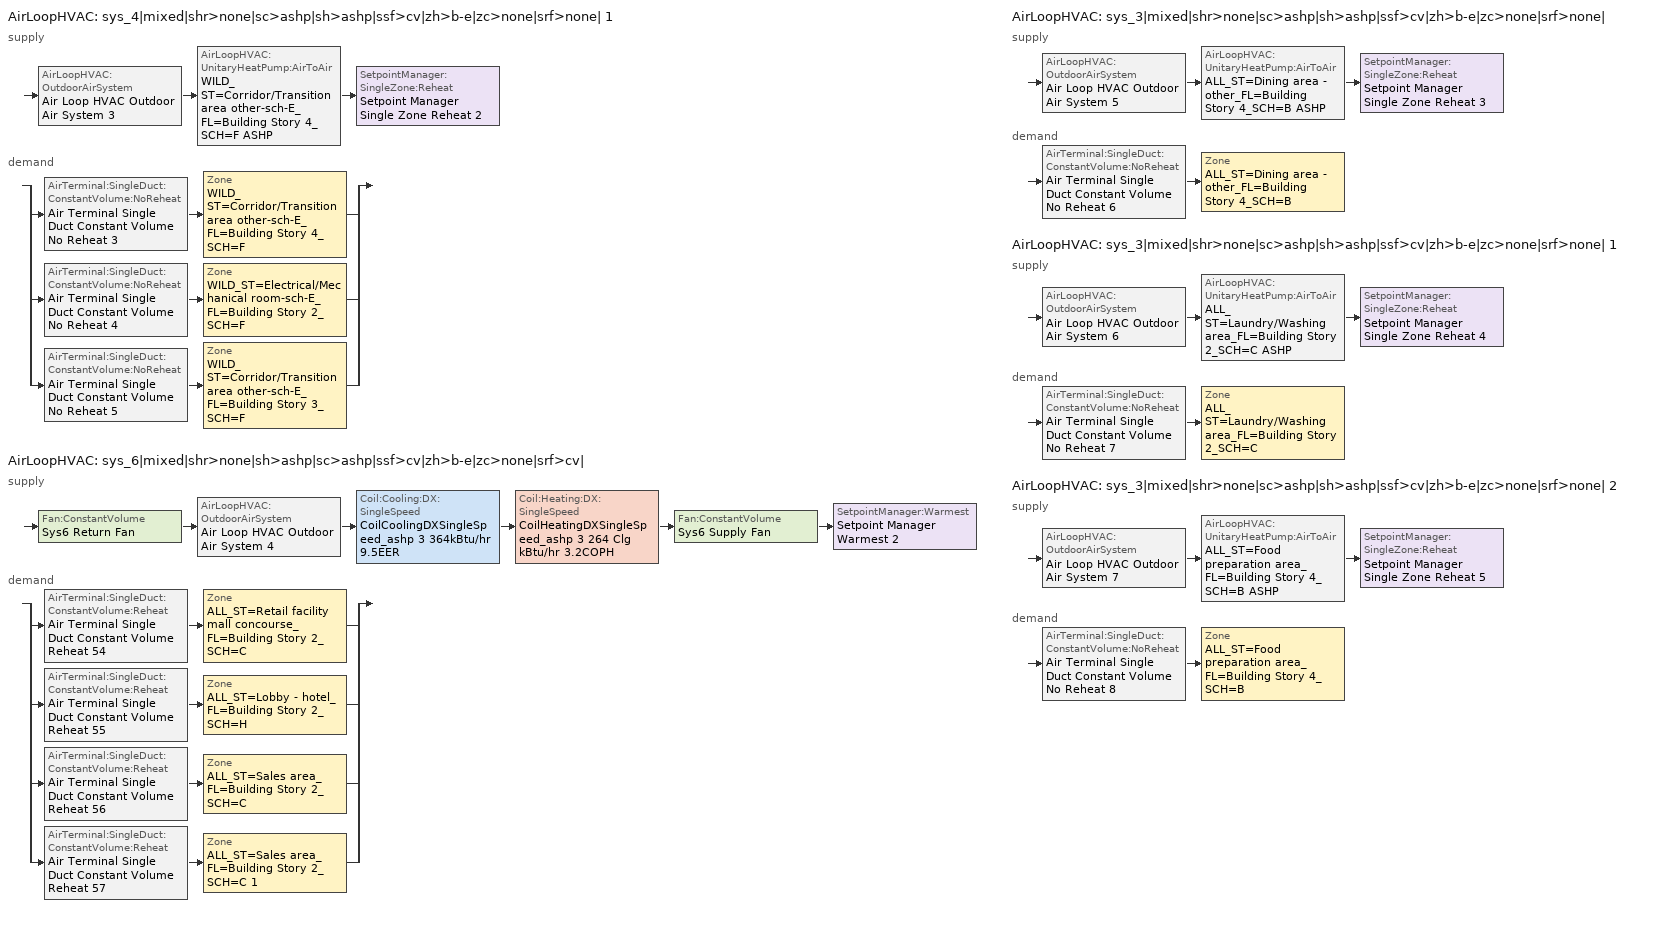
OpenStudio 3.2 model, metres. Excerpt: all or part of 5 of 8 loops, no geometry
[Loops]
AirLoopHVAC 'sys_4|mixed|shr>none|sc>ashp|sh>ashp|ssf>cv|zh>b-e|zc>none|srf>none| 1'
 supply: AirLoopHVAC:OutdoorAirSystem 'Air Loop HVAC Outdoor Air System 3' > AirLoopHVAC:UnitaryHeatPump:AirToAir 'WILD_ST=Corridor/Transition area other-sch-E_FL=Building Story 4_SCH=F ASHP' > SetpointManager:SingleZone:Reheat 'Setpoint Manager Single Zone Reheat 2'
 demand: split
  | AirTerminal:SingleDuct:ConstantVolume:NoReheat 'Air Terminal Single Duct Constant Volume No Reheat 3' > Zone 'WILD_ST=Corridor/Transition area other-sch-E_FL=Building Story 4_SCH=F'
  | AirTerminal:SingleDuct:ConstantVolume:NoReheat 'Air Terminal Single Duct Constant Volume No Reheat 4' > Zone 'WILD_ST=Electrical/Mechanical room-sch-E_FL=Building Story 2_SCH=F'
  | AirTerminal:SingleDuct:ConstantVolume:NoReheat 'Air Terminal Single Duct Constant Volume No Reheat 5' > Zone 'WILD_ST=Corridor/Transition area other-sch-E_FL=Building Story 3_SCH=F'
AirLoopHVAC 'sys_6|mixed|shr>none|sh>ashp|sc>ashp|ssf>cv|zh>b-e|zc>none|srf>cv|'
 supply: Fan:ConstantVolume 'Sys6 Return Fan' > AirLoopHVAC:OutdoorAirSystem 'Air Loop HVAC Outdoor Air System 4' > Coil:Cooling:DX:SingleSpeed 'CoilCoolingDXSingleSpeed_ashp 3 364kBtu/hr 9.5EER' > Coil:Heating:DX:SingleSpeed 'CoilHeatingDXSingleSpeed_ashp 3 264 Clg kBtu/hr 3.2COPH' > Fan:ConstantVolume 'Sys6 Supply Fan' > SetpointManager:Warmest 'Setpoint Manager Warmest 2'
 demand: split
  | AirTerminal:SingleDuct:ConstantVolume:Reheat 'Air Terminal Single Duct Constant Volume Reheat 54' > Zone 'ALL_ST=Retail facility mall concourse_FL=Building Story 2_SCH=C'
  | AirTerminal:SingleDuct:ConstantVolume:Reheat 'Air Terminal Single Duct Constant Volume Reheat 55' > Zone 'ALL_ST=Lobby - hotel_FL=Building Story 2_SCH=H'
  | AirTerminal:SingleDuct:ConstantVolume:Reheat 'Air Terminal Single Duct Constant Volume Reheat 56' > Zone 'ALL_ST=Sales area_FL=Building Story 2_SCH=C'
  | AirTerminal:SingleDuct:ConstantVolume:Reheat 'Air Terminal Single Duct Constant Volume Reheat 57' > Zone 'ALL_ST=Sales area_FL=Building Story 2_SCH=C 1'
AirLoopHVAC 'sys_3|mixed|shr>none|sc>ashp|sh>ashp|ssf>cv|zh>b-e|zc>none|srf>none|'
 supply: AirLoopHVAC:OutdoorAirSystem 'Air Loop HVAC Outdoor Air System 5' > AirLoopHVAC:UnitaryHeatPump:AirToAir 'ALL_ST=Dining area - other_FL=Building Story 4_SCH=B ASHP' > SetpointManager:SingleZone:Reheat 'Setpoint Manager Single Zone Reheat 3'
 demand: AirTerminal:SingleDuct:ConstantVolume:NoReheat 'Air Terminal Single Duct Constant Volume No Reheat 6' > Zone 'ALL_ST=Dining area - other_FL=Building Story 4_SCH=B'
AirLoopHVAC 'sys_3|mixed|shr>none|sc>ashp|sh>ashp|ssf>cv|zh>b-e|zc>none|srf>none| 1'
 supply: AirLoopHVAC:OutdoorAirSystem 'Air Loop HVAC Outdoor Air System 6' > AirLoopHVAC:UnitaryHeatPump:AirToAir 'ALL_ST=Laundry/Washing area_FL=Building Story 2_SCH=C ASHP' > SetpointManager:SingleZone:Reheat 'Setpoint Manager Single Zone Reheat 4'
 demand: AirTerminal:SingleDuct:ConstantVolume:NoReheat 'Air Terminal Single Duct Constant Volume No Reheat 7' > Zone 'ALL_ST=Laundry/Washing area_FL=Building Story 2_SCH=C'
AirLoopHVAC 'sys_3|mixed|shr>none|sc>ashp|sh>ashp|ssf>cv|zh>b-e|zc>none|srf>none| 2'
 supply: AirLoopHVAC:OutdoorAirSystem 'Air Loop HVAC Outdoor Air System 7' > AirLoopHVAC:UnitaryHeatPump:AirToAir 'ALL_ST=Food preparation area_FL=Building Story 4_SCH=B ASHP' > SetpointManager:SingleZone:Reheat 'Setpoint Manager Single Zone Reheat 5'
 demand: AirTerminal:SingleDuct:ConstantVolume:NoReheat 'Air Terminal Single Duct Constant Volume No Reheat 8' > Zone 'ALL_ST=Food preparation area_FL=Building Story 4_SCH=B'
[Sizing:Zone] Zone Cooling Design Supply Air Temperature Input Method=TemperatureDifference; Zone Cooling Design Supply Air Temperature {C}=14; Zone Cooling Design Supply Air Temperature Difference {deltaC}=11; Zone Heating Design Supply Air Temperature Input Method=TemperatureDifference; Zone Heating Design Supply Air Temperature {C}=40; Zone Heating Design Supply Air Temperature Difference {deltaC}=21; Zone Cooling Design Supply Air Humidity Ratio {kg-H2O/kg-air}=0.0085; Zone Heating Design Supply Air Humidity Ratio {kg-H2O/kg-air}=0.008; Zone Heating Sizing Factor=1.3; Zone Cooling Sizing Factor=1; Cooling Design Air Flow Method=DesignDay; Heating Design Air Flow Method=DesignDay; Account for Dedicated Outdoor Air System=No; Dedicated Outdoor Air System Control Strategy=NeutralSupplyAir; Dedicated Outdoor Air Low Setpoint Temperature for Design {C}=autosize; Dedicated Outdoor Air High Setpoint Temperature for Design {C}=autosize
ALL_ST=Retail facility mall concourse_FL=Building Story 2_SCH=C; ALL_ST=Dining area - other_FL=Building Story 4_SCH=B; ALL_ST=Sales area_FL=Building Story 2_SCH=C; ALL_ST=Sales area_FL=Building Story 2_SCH=C 1; ALL_ST=Laundry/Washing area_FL=Building Story 2_SCH=C; ALL_ST=Lobby - hotel_FL=Building Story 2_SCH=H; ALL_ST=Food preparation area_FL=Building Story 4_SCH=B; WILD_ST=Corridor/Transition area other-sch-E_FL=Building Story 4_SCH=F; WILD_ST=Electrical/Mechanical room-sch-E_FL=Building Story 2_SCH=F; WILD_ST=Corridor/Transition area other-sch-E_FL=Building Story 3_SCH=F
[Zone equipment]
ALL_ST=Retail facility mall concourse_FL=Building Story 2_SCH=C: Zone HVAC Baseboard Convective Electric 59, Air Terminal Single Duct Constant Volume Reheat 54
ALL_ST=Dining area - other_FL=Building Story 4_SCH=B: Zone HVAC Baseboard Convective Electric 63, Air Terminal Single Duct Constant Volume No Reheat 6
ALL_ST=Sales area_FL=Building Story 2_SCH=C: Zone HVAC Baseboard Convective Electric 61, Air Terminal Single Duct Constant Volume Reheat 56
ALL_ST=Sales area_FL=Building Story 2_SCH=C 1: Zone HVAC Baseboard Convective Electric 62, Air Terminal Single Duct Constant Volume Reheat 57
ALL_ST=Laundry/Washing area_FL=Building Story 2_SCH=C: Zone HVAC Baseboard Convective Electric 64, Air Terminal Single Duct Constant Volume No Reheat 7
ALL_ST=Lobby - hotel_FL=Building Story 2_SCH=H: Zone HVAC Baseboard Convective Electric 60, Air Terminal Single Duct Constant Volume Reheat 55
ALL_ST=Food preparation area_FL=Building Story 4_SCH=B: Zone HVAC Baseboard Convective Electric 65, Air Terminal Single Duct Constant Volume No Reheat 8
WILD_ST=Corridor/Transition area other-sch-E_FL=Building Story 4_SCH=F: Zone HVAC Baseboard Convective Electric 56, Air Terminal Single Duct Constant Volume No Reheat 3
WILD_ST=Electrical/Mechanical room-sch-E_FL=Building Story 2_SCH=F: Zone HVAC Baseboard Convective Electric 57, Air Terminal Single Duct Constant Volume No Reheat 4
WILD_ST=Corridor/Transition area other-sch-E_FL=Building Story 3_SCH=F: Zone HVAC Baseboard Convective Electric 58, Air Terminal Single Duct Constant Volume No Reheat 5
[AirLoopHVAC] Design Supply Air Flow Rate {m3/s}=autosize; Design Return Air Flow Fraction of Supply Air Flow=1
Name | Availability Schedule
sys_4|mixed|shr>none|sc>ashp|sh>ashp|ssf>cv|zh>b-e|zc>none|srf>none| 1 | sys_4|mixed|shr>none|sc>ashp|sh>ashp|ssf>cv|zh>b-e|zc>none|srf>none| 1 Occ Sch
sys_6|mixed|shr>none|sh>ashp|sc>ashp|ssf>cv|zh>b-e|zc>none|srf>cv| | sys_6|mixed|shr>none|sh>ashp|sc>ashp|ssf>cv|zh>b-e|zc>none|srf>cv| Occ Sch
sys_3|mixed|shr>none|sc>ashp|sh>ashp|ssf>cv|zh>b-e|zc>none|srf>none| | sys_3|mixed|shr>none|sc>ashp|sh>ashp|ssf>cv|zh>b-e|zc>none|srf>none| Occ Sch
sys_3|mixed|shr>none|sc>ashp|sh>ashp|ssf>cv|zh>b-e|zc>none|srf>none| 1 | sys_3|mixed|shr>none|sc>ashp|sh>ashp|ssf>cv|zh>b-e|zc>none|srf>none| 1 Occ Sch
sys_3|mixed|shr>none|sc>ashp|sh>ashp|ssf>cv|zh>b-e|zc>none|srf>none| 2 | sys_3|mixed|shr>none|sc>ashp|sh>ashp|ssf>cv|zh>b-e|zc>none|srf>none| 2 Occ Sch
[Sizing:System] Type of Load to Size On=Sensible; Design Outdoor Air Flow Rate {m3/s}=Autosize; Preheat Design Temperature {C}=7; Preheat Design Humidity Ratio {kg-H2O/kg-Air}=0.008; Precool Design Humidity Ratio {kg-H2O/kg-Air}=0.008; Central Cooling Design Supply Air Temperature {C}=13; Sizing Option=NonCoincident; 100% Outdoor Air in Cooling=No; 100% Outdoor Air in Heating=No; Central Cooling Design Supply Air Humidity Ratio {kg-H2O/kg-Air}=0.0085; Central Heating Design Supply Air Humidity Ratio {kg-H2O/kg-Air}=0.008; Cooling Design Air Flow Method=DesignDay; Cooling Design Air Flow Rate {m3/s}=0; Heating Design Air Flow Method=DesignDay; Heating Design Air Flow Rate {m3/s}=0; System Outdoor Air Method=ZoneSum; Zone Maximum Outdoor Air Fraction=1; Cooling Supply Air Flow Rate Per Floor Area {m3/s-m2}=0.00996765; Cooling Fraction of Autosized Cooling Supply Air Flow Rate=1; Cooling Supply Air Flow Rate Per Unit Cooling Capacity {m3/s-W}=3.94755e-05; Heating Supply Air Flow Rate Per Floor Area {m3/s-m2}=0.00996765; Heating Fraction of Autosized Heating Supply Air Flow Rate=1; Heating Fraction of Autosized Cooling Supply Air Flow Rate=1; Heating Supply Air Flow Rate Per Unit Heating Capacity {m3/s-W}=3.15882e-05; Cooling Design Capacity Method=CoolingDesignCapacity; Cooling Design Capacity {W}=autosize; Cooling Design Capacity Per Floor Area {W/m2}=234.7; Fraction of Autosized Cooling Design Capacity=1; Heating Design Capacity Method=HeatingDesignCapacity; Heating Design Capacity {W}=autosize; Heating Design Capacity Per Floor Area {W/m2}=157; Fraction of Autosized Heating Design Capacity=1; Central Cooling Capacity Control Method=OnOff
Name | Central Heating Maximum System Air Flow Ratio | Precool Design Temperature {C} | Central Heating Design Supply Air Temperature {C}
sys_4|mixed|shr>none|sc>ashp|sh>ashp|ssf>cv|zh>b-e|zc>none|srf>none| 1; sys_3|mixed|shr>none|sc>ashp|sh>ashp|ssf>cv|zh>b-e|zc>none|srf>none|; sys_3|mixed|shr>none|sc>ashp|sh>ashp|ssf>cv|zh>b-e|zc>none|srf>none| 1; sys_3|mixed|shr>none|sc>ashp|sh>ashp|ssf>cv|zh>b-e|zc>none|srf>none| 2 | 1 | 13 | 43
sys_6|mixed|shr>none|sh>ashp|sc>ashp|ssf>cv|zh>b-e|zc>none|srf>cv| | 0.3 | 12.8 | 13.1
[Fan:ConstantVolume] Availability Schedule=Always On Discrete; Fan Total Efficiency=0.39975; Pressure Rise {Pa}=640; Maximum Flow Rate {m3/s}=AutoSize; Motor Efficiency=0.615
Sys6 Supply Fan; Sys6 Return Fan
[Coil:Heating:DX:SingleSpeed] Availability Schedule=Always On Discrete; Rated Air Flow Rate {m3/s}=Autosize; Rated Supply Fan Power Per Volume Flow Rate {W/(m3/s)}=773.3; Total Heating Capacity Function of Temperature Curve=DXHEAT-NECB2011-REF-CAPFT; Total Heating Capacity Function of Flow Fraction Curve=DXHEAT-NECB2011-REF-CAPFFLOW; Energy Input Ratio Function of Temperature Curve=DXHEAT-NECB2011-REF-EIRFT; Energy Input Ratio Function of Flow Fraction Curve=DXHEAT-NECB2011-REF-EIRFFLOW; Part Load Fraction Correlation Curve=DXHEAT-NECB2011-REF-PLFFPLR; Minimum Outdoor Dry-Bulb Temperature for Compressor Operation {C}=-10; Defrost Strategy=Resistive; Defrost Control=Timed; Defrost Time Period Fraction=0.166667; Resistive Defrost Heater Capacity {W}=2000
Name | Rated Total Heating Capacity {W} | Rated COP {W/W}
CoilHeatingDXSingleSpeed_ashp 2 171 Clg kBtu/hr 3.2COPH | 50192.4 | 3.47951
CoilHeatingDXSingleSpeed_ashp 3 264 Clg kBtu/hr 3.2COPH | 77240 | 3.52322
CoilHeatingDXSingleSpeed_ashp 4 198 Clg kBtu/hr 3.2COPH | 57920 | 3.492
CoilHeatingDXSingleSpeed_ashp 5 38 Clg kBtu/hr 3.1COPH | 11130.8 | 3.30963
CoilHeatingDXSingleSpeed_ashp 6 46 Clg kBtu/hr 3.1COPH | 13604.4 | 3.3135
[Coil:Cooling:DX:SingleSpeed] Availability Schedule=Always On Discrete; Rated Total Cooling Capacity {W}=autosize; Rated Sensible Heat Ratio=autosize; Rated Air Flow Rate {m3/s}=autosize; Rated Evaporator Fan Power Per Volume Flow Rate {W/(m3/s)}=773.3; Total Cooling Capacity Function of Temperature Curve=DXCOOL-NECB2011-REF-CAPFT; Total Cooling Capacity Function of Flow Fraction Curve=DXCOOL-NECB2011-REF-CAPFFLOW; Energy Input Ratio Function of Temperature Curve=DXCOOL-NECB2011-REF-COOLEIRFT; Energy Input Ratio Function of Flow Fraction Curve=DXCOOL-NECB2011-REF-COOLEIRFFLOW; Part Load Fraction Correlation Curve=DXCOOL-NECB2011-REF-COOLPLFFPLR; Minimum Outdoor Dry-Bulb Temperature for Compressor Operation {C}=-25; Condenser Type=AirCooled; Evaporative Condenser Effectiveness=0; Evaporative Condenser Air Flow Rate {m3/s}=Autosize; Evaporative Condenser Pump Rated Power Consumption {W}=Autosize; Crankcase Heater Capacity {W}=0; Maximum Outdoor Dry-Bulb Temperature for Crankcase Heater Operation {C}=0; Basin Heater Capacity {W/K}=0; Basin Heater Setpoint Temperature {C}=10
Name | Rated COP {W/W}
CoilCoolingDXSingleSpeed_ashp 2 236kBtu/hr 10.6EER | 3.66565
CoilCoolingDXSingleSpeed_ashp 3 364kBtu/hr 9.5EER; CoilCoolingDXSingleSpeed_ashp 4 273kBtu/hr 9.5EER | 3.2994
CoilCoolingDXSingleSpeed_ashp 5 52kBtu/hr 10.0EER; CoilCoolingDXSingleSpeed_ashp 6 64kBtu/hr 10.0EER | 3.46588
[Controller:OutdoorAir] Minimum Outdoor Air Flow Rate {m3/s}=autosize; Maximum Outdoor Air Flow Rate {m3/s}=Autosize; Economizer Control Action Type=ModulateFlow; Lockout Type=NoLockout; Minimum Limit Type=FixedMinimum; High Humidity Control=No; Heat Recovery Bypass Control Type=BypassWhenWithinEconomizerLimits
Name | Economizer Control Type | Minimum Outdoor Air Schedule | Controller Mechanical Ventilation | Economizer Maximum Limit Dry-Bulb Temperature {C} | Economizer Maximum Limit Enthalpy {J/kg} | Economizer Minimum Limit Dry-Bulb Temperature {C}
Controller Outdoor Air 3 | DifferentialEnthalpy | sys_4|mixed|shr>none|sc>ashp|sh>ashp|ssf>cv|zh>b-e|zc>none|srf>none| 1 Occ Sch | Controller Mechanical Ventilation 3
Controller Outdoor Air 4 | DifferentialEnthalpy | sys_6|mixed|shr>none|sh>ashp|sc>ashp|ssf>cv|zh>b-e|zc>none|srf>cv| Occ Sch | Controller Mechanical Ventilation 4
Controller Outdoor Air 5 | DifferentialEnthalpy | sys_3|mixed|shr>none|sc>ashp|sh>ashp|ssf>cv|zh>b-e|zc>none|srf>none| Occ Sch | Controller Mechanical Ventilation 5
Controller Outdoor Air 6 | NoEconomizer | sys_3|mixed|shr>none|sc>ashp|sh>ashp|ssf>cv|zh>b-e|zc>none|srf>none| 1 Occ Sch | Controller Mechanical Ventilation 6 | 28 | 64000 | -100
Controller Outdoor Air 7 | NoEconomizer | sys_3|mixed|shr>none|sc>ashp|sh>ashp|ssf>cv|zh>b-e|zc>none|srf>none| 2 Occ Sch | Controller Mechanical Ventilation 7 | 28 | 64000 | -100
[Controller:MechanicalVentilation] Availability Schedule=Always On Discrete; System Outdoor Air Method=ZoneSum
Controller Mechanical Ventilation 3; Controller Mechanical Ventilation 4; Controller Mechanical Ventilation 5; Controller Mechanical Ventilation 6; Controller Mechanical Ventilation 7
[AirLoopHVAC:OutdoorAirSystem]
Name | Controller
Air Loop HVAC Outdoor Air System 3 | Controller Outdoor Air 3
Air Loop HVAC Outdoor Air System 4 | Controller Outdoor Air 4
Air Loop HVAC Outdoor Air System 5 | Controller Outdoor Air 5
Air Loop HVAC Outdoor Air System 6 | Controller Outdoor Air 6
Air Loop HVAC Outdoor Air System 7 | Controller Outdoor Air 7
[SetpointManager:Warmest]
Setpoint Manager Warmest 2: Control Variable=Temperature; Minimum Setpoint Temperature {C}=13; Maximum Setpoint Temperature {C}=24; Strategy=MaximumTemperature
[ZoneHVAC:Baseboard:Convective:Electric] Availability Schedule=Always On Discrete; Nominal Capacity {W}=autosize; Efficiency=1
Zone HVAC Baseboard Convective Electric 56; Zone HVAC Baseboard Convective Electric 57; Zone HVAC Baseboard Convective Electric 58; Zone HVAC Baseboard Convective Electric 59; Zone HVAC Baseboard Convective Electric 60; Zone HVAC Baseboard Convective Electric 61; Zone HVAC Baseboard Convective Electric 62; Zone HVAC Baseboard Convective Electric 63; Zone HVAC Baseboard Convective Electric 64; Zone HVAC Baseboard Convective Electric 65
[Coil:Heating:Electric] Availability Schedule=Always On Discrete
Coil Heating Electric 55; Coil Heating Electric 56; Coil Heating Electric 57; Coil Heating Electric 58; Coil Heating Electric 59; Coil Heating Electric 60; Coil Heating Electric 61; Coil Heating Electric 62
[AirTerminal:SingleDuct:ConstantVolume:Reheat] Availability Schedule=Always On Discrete; Maximum Air Flow Rate {m3/s}=autosize; Maximum Hot Water or Steam Flow Rate {m3/s}=autosize; Minimum Hot Water or Steam Flow Rate {m3/s}=0; Convergence Tolerance=0.001; Maximum Reheat Air Temperature {C}=35
Name | Reheat Coil
Air Terminal Single Duct Constant Volume Reheat 54 | Coil Heating Electric 56
Air Terminal Single Duct Constant Volume Reheat 55 | Coil Heating Electric 57
Air Terminal Single Duct Constant Volume Reheat 56 | Coil Heating Electric 58
Air Terminal Single Duct Constant Volume Reheat 57 | Coil Heating Electric 59
[Fan:OnOff] Availability Schedule=Always On Discrete; Fan Total Efficiency=0.39975; Maximum Flow Rate {m3/s}=autosize; Motor Efficiency=0.615; Motor In Airstream Fraction=1
Name | Pressure Rise {Pa} | Fan Power Ratio Function of Speed Ratio Curve | Fan Efficiency Ratio Function of Speed Ratio Curve
Fan On Off 2 | 1110.94 | Fan On Off Power Curve 1 | Fan On Off Efficiency Curve 1
Fan On Off 3 | 1110.94 | Fan On Off Power Curve 2 | Fan On Off Efficiency Curve 2
Fan On Off 4 | 622.722 | Fan On Off Power Curve 3 | Fan On Off Efficiency Curve 3
Fan On Off 5 | 622.722 | Fan On Off Power Curve 4 | Fan On Off Efficiency Curve 4
[AirLoopHVAC:UnitaryHeatPump:AirToAir] Availability Schedule=Always On Discrete; Supply Air Flow Rate During Cooling Operation {m3/s}=Autosize; Supply Air Flow Rate During Heating Operation {m3/s}=Autosize; Maximum Supply Air Temperature from Supplemental Heater {C}=Autosize
Name | Controlling Zone or Thermostat Location | Supply Air Fan | Heating Coil | Cooling Coil | Supplemental Heating Coil | Supply Air Fan Operating Mode Schedule
WILD_ST=Corridor/Transition area other-sch-E_FL=Building Story 4_SCH=F ASHP | WILD_ST=Corridor/Transition area other-sch-E_FL=Building Story 4_SCH=F | Fan On Off 2 | CoilHeatingDXSingleSpeed_ashp 2 171 Clg kBtu/hr 3.2COPH | CoilCoolingDXSingleSpeed_ashp 2 236kBtu/hr 10.6EER | Coil Heating Electric 55 | sys_4|mixed|shr>none|sc>ashp|sh>ashp|ssf>cv|zh>b-e|zc>none|srf>none| 1 Occ Sch
ALL_ST=Dining area - other_FL=Building Story 4_SCH=B ASHP | ALL_ST=Dining area - other_FL=Building Story 4_SCH=B | Fan On Off 3 | CoilHeatingDXSingleSpeed_ashp 4 198 Clg kBtu/hr 3.2COPH | CoilCoolingDXSingleSpeed_ashp 4 273kBtu/hr 9.5EER | Coil Heating Electric 60 | sys_3|mixed|shr>none|sc>ashp|sh>ashp|ssf>cv|zh>b-e|zc>none|srf>none| Occ Sch
ALL_ST=Laundry/Washing area_FL=Building Story 2_SCH=C ASHP | ALL_ST=Laundry/Washing area_FL=Building Story 2_SCH=C | Fan On Off 4 | CoilHeatingDXSingleSpeed_ashp 5 38 Clg kBtu/hr 3.1COPH | CoilCoolingDXSingleSpeed_ashp 5 52kBtu/hr 10.0EER | Coil Heating Electric 61 | sys_3|mixed|shr>none|sc>ashp|sh>ashp|ssf>cv|zh>b-e|zc>none|srf>none| 1 Occ Sch
ALL_ST=Food preparation area_FL=Building Story 4_SCH=B ASHP | ALL_ST=Food preparation area_FL=Building Story 4_SCH=B | Fan On Off 5 | CoilHeatingDXSingleSpeed_ashp 6 46 Clg kBtu/hr 3.1COPH | CoilCoolingDXSingleSpeed_ashp 6 64kBtu/hr 10.0EER | Coil Heating Electric 62 | sys_3|mixed|shr>none|sc>ashp|sh>ashp|ssf>cv|zh>b-e|zc>none|srf>none| 2 Occ Sch
[SetpointManager:SingleZone:Reheat] Minimum Supply Air Temperature {C}=13; Maximum Supply Air Temperature {C}=43
Name | Control Zone
Setpoint Manager Single Zone Reheat 2 | WILD_ST=Corridor/Transition area other-sch-E_FL=Building Story 4_SCH=F
Setpoint Manager Single Zone Reheat 3 | ALL_ST=Dining area - other_FL=Building Story 4_SCH=B
Setpoint Manager Single Zone Reheat 4 | ALL_ST=Laundry/Washing area_FL=Building Story 2_SCH=C
Setpoint Manager Single Zone Reheat 5 | ALL_ST=Food preparation area_FL=Building Story 4_SCH=B
[AirTerminal:SingleDuct:ConstantVolume:NoReheat] Availability Schedule=Always On Discrete; Maximum Air Flow Rate {m3/s}=AutoSize
Air Terminal Single Duct Constant Volume No Reheat 3; Air Terminal Single Duct Constant Volume No Reheat 4; Air Terminal Single Duct Constant Volume No Reheat 5; Air Terminal Single Duct Constant Volume No Reheat 6; Air Terminal Single Duct Constant Volume No Reheat 7; Air Terminal Single Duct Constant Volume No Reheat 8
[Schedule:Ruleset]
Name | Default Day Schedule | Summer Design Day Schedule | Winter Design Day Schedule
sys_3|mixed|shr>none|sc>ashp|sh>ashp|ssf>cv|zh>b-e|zc>none|srf>none| Occ Sch | sys_3|mixed|shr>none|sc>ashp|sh>ashp|ssf>cv|zh>b-e|zc>none|srf>none| Occ Sch Default | sys_3|mixed|shr>none|sc>ashp|sh>ashp|ssf>cv|zh>b-e|zc>none|srf>none| Occ Sch Summer Design Day | sys_3|mixed|shr>none|sc>ashp|sh>ashp|ssf>cv|zh>b-e|zc>none|srf>none| Occ Sch Winter Design Day
sys_3|mixed|shr>none|sc>ashp|sh>ashp|ssf>cv|zh>b-e|zc>none|srf>none| 1 Occ Sch | sys_3|mixed|shr>none|sc>ashp|sh>ashp|ssf>cv|zh>b-e|zc>none|srf>none| 1 Occ Sch Default | sys_3|mixed|shr>none|sc>ashp|sh>ashp|ssf>cv|zh>b-e|zc>none|srf>none| 1 Occ Sch Summer Design Day | sys_3|mixed|shr>none|sc>ashp|sh>ashp|ssf>cv|zh>b-e|zc>none|srf>none| 1 Occ Sch Winter Design Day
sys_3|mixed|shr>none|sc>ashp|sh>ashp|ssf>cv|zh>b-e|zc>none|srf>none| 2 Occ Sch | sys_3|mixed|shr>none|sc>ashp|sh>ashp|ssf>cv|zh>b-e|zc>none|srf>none| 2 Occ Sch Default | sys_3|mixed|shr>none|sc>ashp|sh>ashp|ssf>cv|zh>b-e|zc>none|srf>none| 2 Occ Sch Summer Design Day | sys_3|mixed|shr>none|sc>ashp|sh>ashp|ssf>cv|zh>b-e|zc>none|srf>none| 2 Occ Sch Winter Design Day
sys_4|mixed|shr>none|sc>ashp|sh>ashp|ssf>cv|zh>b-e|zc>none|srf>none| 1 Occ Sch | sys_4|mixed|shr>none|sc>ashp|sh>ashp|ssf>cv|zh>b-e|zc>none|srf>none| 1 Occ Sch Default | sys_4|mixed|shr>none|sc>ashp|sh>ashp|ssf>cv|zh>b-e|zc>none|srf>none| 1 Occ Sch Summer Design Day | sys_4|mixed|shr>none|sc>ashp|sh>ashp|ssf>cv|zh>b-e|zc>none|srf>none| 1 Occ Sch Winter Design Day
sys_6|mixed|shr>none|sh>ashp|sc>ashp|ssf>cv|zh>b-e|zc>none|srf>cv| Occ Sch | sys_6|mixed|shr>none|sh>ashp|sc>ashp|ssf>cv|zh>b-e|zc>none|srf>cv| Occ Sch Default | sys_6|mixed|shr>none|sh>ashp|sc>ashp|ssf>cv|zh>b-e|zc>none|srf>cv| Occ Sch Summer Design Day | sys_6|mixed|shr>none|sh>ashp|sc>ashp|ssf>cv|zh>b-e|zc>none|srf>cv| Occ Sch Winter Design Day
[Schedule:Day]
sys_3|mixed|shr>none|sc>ashp|sh>ashp|ssf>cv|zh>b-e|zc>none|srf>none| Occ Sch Default; sys_3|mixed|shr>none|sc>ashp|sh>ashp|ssf>cv|zh>b-e|zc>none|srf>none| 2 Occ Sch Default: 1, 0, 1, 10, 0, 0, 24, 0, 1
sys_3|mixed|shr>none|sc>ashp|sh>ashp|ssf>cv|zh>b-e|zc>none|srf>none| Occ Sch Winter Design Day; sys_3|mixed|shr>none|sc>ashp|sh>ashp|ssf>cv|zh>b-e|zc>none|srf>none| Occ Sch Summer Design Day; sys_3|mixed|shr>none|sc>ashp|sh>ashp|ssf>cv|zh>b-e|zc>none|srf>none| 1 Occ Sch Winter Design Day; sys_3|mixed|shr>none|sc>ashp|sh>ashp|ssf>cv|zh>b-e|zc>none|srf>none| 1 Occ Sch Summer Design Day; sys_3|mixed|shr>none|sc>ashp|sh>ashp|ssf>cv|zh>b-e|zc>none|srf>none| 2 Occ Sch Winter Design Day; sys_3|mixed|shr>none|sc>ashp|sh>ashp|ssf>cv|zh>b-e|zc>none|srf>none| 2 Occ Sch Summer Design Day; sys_4|mixed|shr>none|sc>ashp|sh>ashp|ssf>cv|zh>b-e|zc>none|srf>none| 1 Occ Sch Winter Design Day; sys_4|mixed|shr>none|sc>ashp|sh>ashp|ssf>cv|zh>b-e|zc>none|srf>none| 1 Occ Sch Summer Design Day; sys_6|mixed|shr>none|sh>ashp|sc>ashp|ssf>cv|zh>b-e|zc>none|srf>cv| Occ Sch Default; sys_6|mixed|shr>none|sh>ashp|sc>ashp|ssf>cv|zh>b-e|zc>none|srf>cv| Occ Sch Winter Design Day; sys_6|mixed|shr>none|sh>ashp|sc>ashp|ssf>cv|zh>b-e|zc>none|srf>cv| Occ Sch Summer Design Day: 24, 0, 1
sys_3|mixed|shr>none|sc>ashp|sh>ashp|ssf>cv|zh>b-e|zc>none|srf>none| Occ Sch Saturday; sys_3|mixed|shr>none|sc>ashp|sh>ashp|ssf>cv|zh>b-e|zc>none|srf>none| 2 Occ Sch Saturday: 2, 0, 1, 10, 0, 0, 24, 0, 1
sys_3|mixed|shr>none|sc>ashp|sh>ashp|ssf>cv|zh>b-e|zc>none|srf>none| Occ Sch Sunday; sys_3|mixed|shr>none|sc>ashp|sh>ashp|ssf>cv|zh>b-e|zc>none|srf>none| 2 Occ Sch Sunday: 1, 0, 0, 2, 0, 1, 11, 0, 0, 23, 0, 1, 24, 0, 0
sys_3|mixed|shr>none|sc>ashp|sh>ashp|ssf>cv|zh>b-e|zc>none|srf>none| 1 Occ Sch Default: 9, 0, 0, 21, 0, 1, 24, 0, 0
sys_3|mixed|shr>none|sc>ashp|sh>ashp|ssf>cv|zh>b-e|zc>none|srf>none| 1 Occ Sch Sunday: 9, 0, 0, 19, 0, 1, 24, 0, 0
sys_4|mixed|shr>none|sc>ashp|sh>ashp|ssf>cv|zh>b-e|zc>none|srf>none| 1 Occ Sch Default: 10, 0, 1, 16, 0, 0, 24, 0, 1
[Schedule:Rule] Date Specification Type=DateRange; Start Month=1; Start Day=1; End Month=12; End Day=31
Name | Schedule Ruleset | Rule Order | Day Schedule | Apply Saturday | Apply Sunday
sys_3|mixed|shr>none|sc>ashp|sh>ashp|ssf>cv|zh>b-e|zc>none|srf>none| Occ Sch Saturday Rule | sys_3|mixed|shr>none|sc>ashp|sh>ashp|ssf>cv|zh>b-e|zc>none|srf>none| Occ Sch | 1 | sys_3|mixed|shr>none|sc>ashp|sh>ashp|ssf>cv|zh>b-e|zc>none|srf>none| Occ Sch Saturday | Yes
sys_3|mixed|shr>none|sc>ashp|sh>ashp|ssf>cv|zh>b-e|zc>none|srf>none| Occ Sch Sunday Rule | sys_3|mixed|shr>none|sc>ashp|sh>ashp|ssf>cv|zh>b-e|zc>none|srf>none| Occ Sch | 0 | sys_3|mixed|shr>none|sc>ashp|sh>ashp|ssf>cv|zh>b-e|zc>none|srf>none| Occ Sch Sunday |  | Yes
sys_3|mixed|shr>none|sc>ashp|sh>ashp|ssf>cv|zh>b-e|zc>none|srf>none| 1 Occ Sch Sunday Rule | sys_3|mixed|shr>none|sc>ashp|sh>ashp|ssf>cv|zh>b-e|zc>none|srf>none| 1 Occ Sch | 0 | sys_3|mixed|shr>none|sc>ashp|sh>ashp|ssf>cv|zh>b-e|zc>none|srf>none| 1 Occ Sch Sunday |  | Yes
sys_3|mixed|shr>none|sc>ashp|sh>ashp|ssf>cv|zh>b-e|zc>none|srf>none| 2 Occ Sch Saturday Rule | sys_3|mixed|shr>none|sc>ashp|sh>ashp|ssf>cv|zh>b-e|zc>none|srf>none| 2 Occ Sch | 1 | sys_3|mixed|shr>none|sc>ashp|sh>ashp|ssf>cv|zh>b-e|zc>none|srf>none| 2 Occ Sch Saturday | Yes
sys_3|mixed|shr>none|sc>ashp|sh>ashp|ssf>cv|zh>b-e|zc>none|srf>none| 2 Occ Sch Sunday Rule | sys_3|mixed|shr>none|sc>ashp|sh>ashp|ssf>cv|zh>b-e|zc>none|srf>none| 2 Occ Sch | 0 | sys_3|mixed|shr>none|sc>ashp|sh>ashp|ssf>cv|zh>b-e|zc>none|srf>none| 2 Occ Sch Sunday |  | Yes
[Schedule:Constant]
Always On Discrete: Value=1
[Curve:Cubic]
Name | Coefficient1 Constant | Coefficient2 x | Coefficient3 x**2 | Coefficient4 x**3 | Minimum Value of x | Maximum Value of x
Fan On Off Efficiency Curve 1; Fan On Off Efficiency Curve 2; Fan On Off Efficiency Curve 3; Fan On Off Efficiency Curve 4 | 1 | 0 | 0 | 0 | 0 | 1
DXHEAT-NECB2011-REF-CAPFT | 0.729009 | 0.0319275 | 0.000136404 | -8.748e-06 | -20 | 20
DXHEAT-NECB2011-REF-CAPFFLOW | 0.84 | 0.16 | 0 | 0 | 0.5 | 1.5
DXHEAT-NECB2011-REF-EIRFT | 1.2183 | -0.03612 | 0.00142 | -2.68e-05 | -20 | 20
DXHEAT-NECB2011-REF-PLFFPLR | 0.3696 | 2.3362 | -2.9577 | 1.2596 | 0.7 | 1
DXCOOL-NECB2011-REF-COOLPLFFPLR | 0.0277 | 4.9151 | -8.184 | 4.2702 | 0.7 | 1
[Curve:Quadratic]
Name | Coefficient1 Constant | Coefficient2 x | Coefficient3 x**2 | Minimum Value of x | Maximum Value of x
DXHEAT-NECB2011-REF-EIRFFLOW | 1.3824 | -0.4336 | 0.0512 | 0 | 1
DXCOOL-NECB2011-REF-CAPFFLOW | 0.8 | 0.2 | 0 | 0.5 | 1.5
DXCOOL-NECB2011-REF-COOLEIRFFLOW | 1.1552 | -0.1808 | 0.0256 | 0.5 | 1.5
[Curve:Biquadratic] Minimum Value of x=13; Maximum Value of x=24; Minimum Value of y=24; Maximum Value of y=46
Name | Coefficient1 Constant | Coefficient2 x | Coefficient3 x**2 | Coefficient4 y | Coefficient5 y**2 | Coefficient6 x*y
DXCOOL-NECB2011-REF-CAPFT | 0.867905 | 0.0142459 | 0.00055436 | -0.0075575 | 3.3e-05 | -0.0001918
DXCOOL-NECB2011-REF-COOLEIRFT | 0.114171 | 0.0281822 | -0.0004199 | 0.0214108 | 0.000161028 | -0.000679104
[Curve:Exponent] Coefficient1 Constant=1; Coefficient2 Constant=0; Coefficient3 Constant=0; Minimum Value of x=0; Maximum Value of x=1
Fan On Off Power Curve 1; Fan On Off Power Curve 2; Fan On Off Power Curve 3; Fan On Off Power Curve 4
